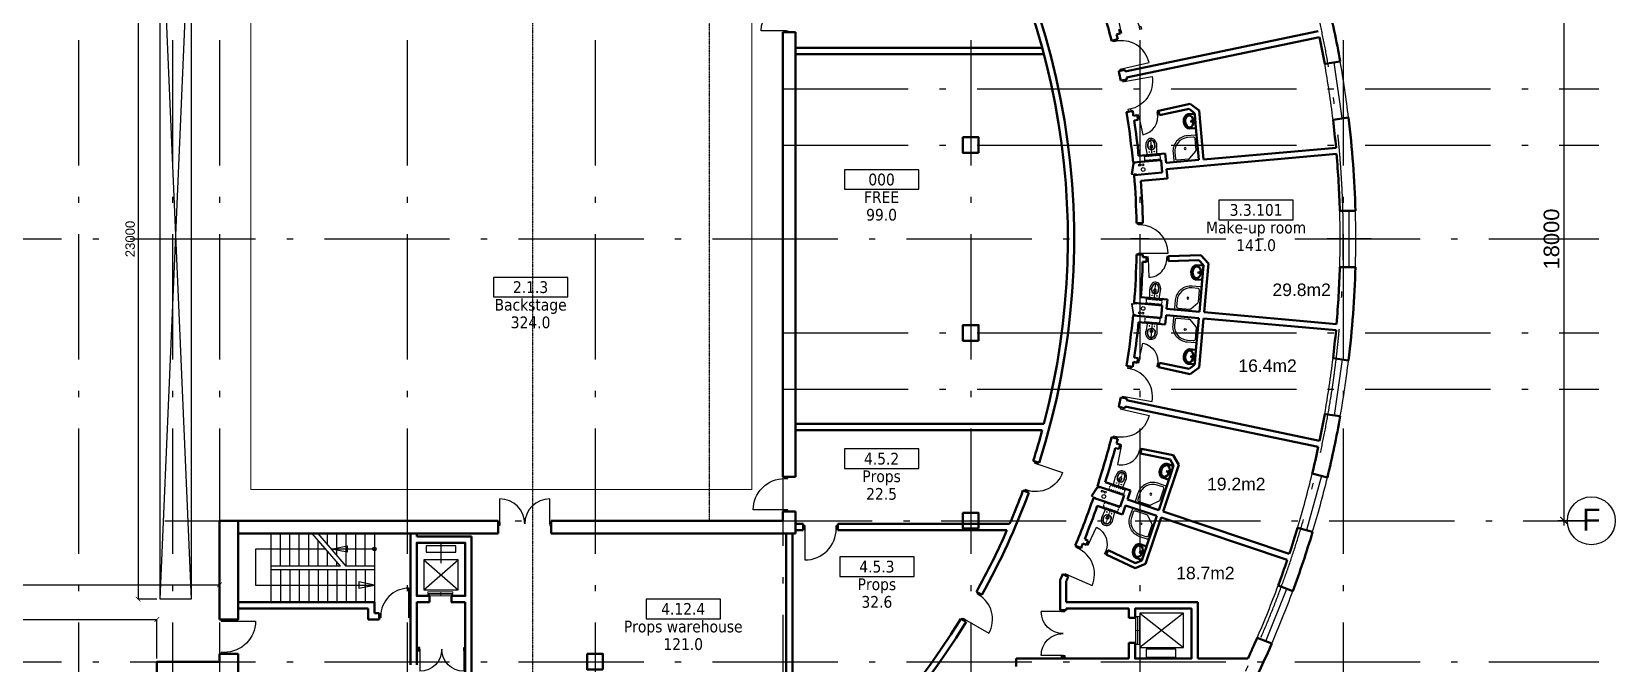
# Model space of a CAD drawing. Header units: millimetres. Extents: x 2558 to 253942, y 1343 to 186042.
# Drawn here: x 198001 to 248591, y 131693 to 151863 of the extents above; entities that cross this region are included whole.
import ezdxf
from ezdxf.enums import TextEntityAlignment as Align

# ---------------------------------------------------------------- set-up
doc = ezdxf.new("R2010")
doc.units = ezdxf.units.MM
for name, pattern in [('DASHED', [0.75, 0.5, -0.25]), ('HIDDEN', [0.375, 0.25, -0.125]), ('OSY', [6200, 4000, -1000, 200, -1000])]:
    doc.linetypes.add(name, pattern=pattern)
for name, color, linetype in [('AKS-NUM', 3, 'Continuous'), ('axes', 40, 'OSY'), ('DIM', 4, 'Continuous'), ('dim100', 7, 'Continuous'), ('DV', 70, 'Continuous'), ('F', 4, 'Continuous'), ('M', 7, 'Continuous'), ('P', 3, 'Continuous'), ('R', 7, 'Continuous'), ('ST_PENOblock', 3, 'Continuous'), ('T-EXPL pom', 9, 'Continuous')]:
    doc.layers.add(name, color=color, linetype=linetype)
doc.layers.add('hide', color=61, linetype='Continuous', lineweight=5, plot=False)
for name, color, linetype, lineweight in [('Kolumns', 5, 'Continuous', 50), ('ST', 5, 'Continuous', 50), ('Technology 2', 6, 'Continuous', 5), ('TEN', 2, 'Continuous', 30)]:
    doc.layers.add(name, color=color, linetype=linetype, lineweight=lineweight)
doc.layers.add('SN', color=7, linetype='Continuous', plot=False)
doc.styles.add('DIM100', font='arial.ttf')
doc.styles.add('dim200', font='arial.ttf')
doc.styles.add('DIM_150', font='arial.ttf')
doc.styles.add('EXPL', font='tahoma.ttf')
doc.dimstyles.new('DIM100', dxfattribs={"dimtxt": 300, "dimasz": 150, "dimexe": 0, "dimexo": 100, "dimgap": 100, "dimtad": 1, "dimdec": 0, "dimzin": 0, "dimdsep": 46, "dimtxsty": 'DIM100', "dimblk": 'ARCHTICK', "dimcen": 200, "dimdle": 0.5, "dimclrt": 256, "dimaunit": 1, "dimazin": 0, "dimtfac": 1, "dimtdec": 0, "dimtix": 1, "dimtofl": 0, "dimtmove": 2, "dimatfit": 0, "dimldrblk": 'DOT', "dimfxl": 0, "dimtvp": 1.5, "dimtolj": 1, "dimtzin": 0, "dimarcsym": 0})
doc.dimstyles.new('DIM200', dxfattribs={"dimtxt": 500, "dimasz": 250, "dimexe": 200, "dimexo": 200, "dimgap": 150, "dimtad": 1, "dimdec": 0, "dimzin": 0, "dimdsep": 46, "dimtxsty": 'dim200', "dimblk": 'ARCHTICK', "dimcen": 100, "dimdle": 150, "dimclrd": 256, "dimclre": 256, "dimclrt": 256, "dimaunit": 1, "dimadec": 4, "dimazin": 0, "dimtfac": 1, "dimtdec": 0, "dimtix": 1, "dimtofl": 0, "dimtmove": 0, "dimatfit": 0, "dimldrblk": 'DOT', "dimfxl": 200, "dimtolj": 1, "dimtzin": 0, "dimarcsym": 0})

# ---------------------------------------------------------------- blocks, each defined once
blk = doc.blocks.new('_ArchTick')
at = {"color": 0, "linetype": 'ByBlock', "const_width": 0.15}
blk.add_lwpolyline([(-0.5, -0.5), (0.5, 0.5)], dxfattribs=at)
blk = doc.blocks.new('*D441')
at = {"layer": 'Defpoints', "color": 0, "transparency": 16777216}
for p in [(202001, 133093), (186001, 131743), (202001, 131743)]:
    blk.add_point(p, dxfattribs=at)
at = {"layer": 'dim100', "color": 0, "lineweight": -2, "transparency": 16777216}
for p, q in [((186001, 131843), (186001, 133093)), ((186001, 133093), (202002, 133093)), ((202001, 131843), (202001, 133093))]:
    blk.add_line(p, q, dxfattribs=at)
at = {"layer": 'dim100', "color": 0, "lineweight": -2, "transparency": 16777216, "xscale": 150, "yscale": 150, "zscale": 150, "rotation": 180}
blk.add_blockref('_ArchTick', (186001, 133093), dxfattribs=at)
at = {"layer": 'dim100', "color": 0, "lineweight": -2, "transparency": 16777216, "xscale": 150, "yscale": 150, "zscale": 150}
blk.add_blockref('_ArchTick', (202001, 133093), dxfattribs=at)
at = {"layer": 'dim100', "transparency": 16777216, "insert": (194001, 133347), "char_height": 300, "attachment_point": 5, "style": 'DIM100'}
blk.add_mtext('\\A1;16000', dxfattribs=at)
blk = doc.blocks.new('_Dot')
at = {"layer": 'P', "color": 0, "lineweight": -2}
blk.add_line((-0.5, 0), (-1, 0), dxfattribs=at)
at = {"layer": 'P', "color": 0, "const_width": 0.5}
blk.add_lwpolyline([(-0.25, 0, 1), (0.25, 0, 1)], format="xyb", close=True, dxfattribs=at)
blk = doc.blocks.new('nomkom')
blk.add_lwpolyline([(-950, 0), (950, 0), (950, 500), (-950, 500)], close=True)
at = {"style": 'EXPL'}
for tag, height, p in [('NO_LEGEND', 300, (0, 100)), ('ROOM_NAME', 200, (0, -350)), ('AREA', 300, (0, -800))]:
    blk.add_attdef(tag, text='', height=height, dxfattribs=at).set_placement(p, align=Align.CENTER)
blk = doc.blocks.new('88')
at = {"layer": 'DV'}
for p, q in [((0, -50), (800, -50)), ((0, -1650), (800, -1650))]:
    blk.add_line(p, q, dxfattribs=at)
for points in [[(-50, -50), (-50, 0), (50, 0), (50, -50)], [(-50, -1650), (-50, -1700), (50, -1700), (50, -1650)]]:
    blk.add_lwpolyline(points, close=True, dxfattribs=at)
for centre, start, end in [((0, -50), 270, 0), ((0, -1650), 0, 90)]:
    blk.add_arc(centre, 800, start, end, dxfattribs=at)
blk = doc.blocks.new('*D465')
at = {"layer": 'Defpoints', "color": 0, "transparency": 16777216}
for p in [(246959, 154243), (248059, 154243), (248059, 136243)]:
    blk.add_point(p, dxfattribs=at)
at = {"layer": 'DIM', "lineweight": -2, "transparency": 16777216}
for p, q in [((246959, 136093), (246959, 154393)), ((247859, 154243), (246759, 154243)), ((247859, 136243), (246759, 136243))]:
    blk.add_line(p, q, dxfattribs=at)
at = {"layer": 'DIM', "lineweight": -2, "transparency": 16777216, "xscale": 250, "yscale": 250, "zscale": 250}
for p, rotation in [((246959, 154243), 90), ((246959, 136243), 270)]:
    blk.add_blockref('_ArchTick', p, dxfattribs=dict(at, rotation=rotation))
at = {"layer": 'DIM', "transparency": 16777216, "insert": (246554, 145243), "char_height": 500, "attachment_point": 5, "rotation": 90, "style": 'dim200'}
blk.add_mtext('\\A1;18000', dxfattribs=at)
blk = doc.blocks.new('*D476')
at = {"layer": 'Defpoints', "color": 0, "transparency": 16777216}
for p in [(204001, 134199), (204001, 133093), (183001, 131743)]:
    blk.add_point(p, dxfattribs=at)
at = {"layer": 'dim100', "color": 0, "lineweight": -2, "transparency": 16777216}
for p, q in [((183001, 131843), (183001, 134199)), ((183001, 134199), (204002, 134199)), ((204001, 133193), (204001, 134199))]:
    blk.add_line(p, q, dxfattribs=at)
at = {"layer": 'dim100', "color": 0, "lineweight": -2, "transparency": 16777216, "xscale": 150, "yscale": 150, "zscale": 150, "rotation": 180}
blk.add_blockref('_ArchTick', (183001, 134199), dxfattribs=at)
at = {"layer": 'dim100', "color": 0, "lineweight": -2, "transparency": 16777216, "xscale": 150, "yscale": 150, "zscale": 150}
blk.add_blockref('_ArchTick', (204001, 134199), dxfattribs=at)
at = {"layer": 'dim100', "transparency": 16777216, "insert": (193501, 134452), "char_height": 300, "attachment_point": 5, "style": 'DIM100'}
blk.add_mtext('\\A1;21000', dxfattribs=at)
blk = doc.blocks.new('A$C497D624B')
at = {"layer": 'hide'}
for points in [[(250, 1790), (700, 1790), (700, 1740), (250, 1740)], [(250, 1720), (700, 1720), (700, 1670), (250, 1670)], [(1150, 1790), (700, 1790), (700, 1740), (1150, 1740)], [(1150, 1720), (700, 1720), (700, 1670), (1150, 1670)]]:
    blk.add_lwpolyline(points, close=True, dxfattribs=at)
at = {"layer": 'P'}
blk.add_lwpolyline([(150, 1650), (1250, 1650), (1250, 250), (150, 250), (150, 1650), (1250, 250), (150, 250), (1250, 1650)], dxfattribs=at)
blk.add_lwpolyline([(1300, 1450), (1550, 1450), (1550, 500), (1300, 500)], close=True, dxfattribs=at)
at = {"layer": 'ST'}
blk.add_lwpolyline([(300, 2000), (300, 1800), (0, 1800), (0, 0), (1600, 0), (1600, 1800), (1100, 1800), (1100, 2000)], dxfattribs=at)
blk = doc.blocks.new('77')
at = {"layer": 'DV'}
for p, q in [((50, 0), (50, -700)), ((1450, 0), (1450, -700))]:
    blk.add_line(p, q, dxfattribs=at)
for points in [[(50, 50), (0, 50), (0, -50), (50, -50)], [(1450, 50), (1500, 50), (1500, -50), (1450, -50)]]:
    blk.add_lwpolyline(points, close=True, dxfattribs=at)
for centre, start, end in [((50, 0), 270, 0), ((1450, 0), 180, 270)]:
    blk.add_arc(centre, 700, start, end, dxfattribs=at)
blk = doc.blocks.new('*D488')
at = {"layer": 'Defpoints', "color": 0, "transparency": 16777216}
for p in [(202101, 156743), (201401, 133743), (202101, 133743)]:
    blk.add_point(p, dxfattribs=at)
at = {"layer": 'dim100', "color": 0, "lineweight": -2, "transparency": 16777216}
for p, q in [((201401, 156744), (201401, 133743)), ((202001, 156743), (201401, 156743)), ((202001, 133743), (201401, 133743))]:
    blk.add_line(p, q, dxfattribs=at)
at = {"layer": 'dim100', "color": 0, "lineweight": -2, "transparency": 16777216, "xscale": 150, "yscale": 150, "zscale": 150}
for p, rotation in [((201401, 156743), 90), ((201401, 133743), 270)]:
    blk.add_blockref('_ArchTick', p, dxfattribs=dict(at, rotation=rotation))
at = {"layer": 'dim100', "transparency": 16777216, "insert": (201148, 145243), "char_height": 300, "attachment_point": 5, "rotation": 90, "style": 'DIM100'}
blk.add_mtext('\\A1;23000', dxfattribs=at)
blk = doc.blocks.new('A$C7EA548E2')
at = {"layer": 'hide'}
for points in [[(-1191, -10), (-775, -10), (-775, -60), (-1191, -60)], [(-1191, -80), (-775, -80), (-775, -130), (-1191, -130)], [(-391, -10), (-775, -10), (-775, -60), (-391, -60)], [(-391, -80), (-775, -80), (-775, -130), (-391, -130)]]:
    blk.add_lwpolyline(points, close=True, dxfattribs=at)
at = {"layer": 'M', "linetype": 'Continuous'}
blk.add_line((-775, -1700), (-775, -1050), dxfattribs=at)
at = {"layer": 'P'}
blk.add_lwpolyline([(-1325, -200), (-225, -200), (-225, -1150), (-1325, -1150), (-1325, -200), (-225, -1150), (-1325, -1150), (-225, -200)], dxfattribs=at)
blk.add_lwpolyline([(-300, -1400), (-300, -1600), (-1250, -1600), (-1250, -1400)], close=True, dxfattribs=at)
at = {"layer": 'ST'}
blk.add_lwpolyline([(-1141, 200), (-1141, 0), (-1550, 0), (-1550, -1700), (0, -1700), (0, 0), (-441, 0), (-441, 200)], dxfattribs=at)
blk = doc.blocks.new('90')
at = {"layer": 'DV'}
blk.add_line((50, 0), (50, -900), dxfattribs=at)
for points in [[(50, 50), (50, -50), (0, -50), (0, 50)], [(1000, 50), (1000, -50), (950, -50), (950, 50)]]:
    blk.add_lwpolyline(points, close=True, dxfattribs=at)
blk.add_arc((50, 0), 900, 270, 0, dxfattribs=at)
blk = doc.blocks.new('100')
at = {"layer": 'DV'}
blk.add_line((50, -50), (50, -1050), dxfattribs=at)
for points in [[(50, 50), (50, -50), (0, -50), (0, 50)], [(1100, 50), (1100, -50), (1050, -50), (1050, 50)]]:
    blk.add_lwpolyline(points, close=True, dxfattribs=at)
blk.add_arc((50, -50), 1000, 270, 0, dxfattribs=at)
blk = doc.blocks.new('A$C724B65FA')
for points in [[(-70, 400), (-70, 370), (0, 370), (0, 400)], [(-70, 30), (-70, 0), (0, 0), (0, 30)], [(82, 360), (0, 30), (-19, 35), (63, 365)]]:
    blk.add_lwpolyline(points, close=True)
blk.add_arc((0, 30), 340, 75.9638, 90)
blk = doc.blocks.new('CLO')
for p, q in [((0, 150), (274, 174)), ((0, 150), (0, 0)), ((0, -150), (0, 0)), ((217, -20), (217, 20)), ((237, 40), (264, 40)), ((294, -10), (294, 10)), ((0, -150), (274, -174)), ((237, -40), (264, -40))]:
    blk.add_line(p, q)
at = {"linetype": 'HIDDEN', "ltscale": 100}
blk.add_line((0, 0, 0), (487, 0, 0), dxfattribs=at)
for centre in [(90, 78), (90, -78)]:
    blk.add_circle(centre, 7.5)
for centre, radius, start, end in [((256, 14), 99, 134.445, 181.636), ((-225, 0), 382, 0, 1.636), ((-225, 0), 382, 358.364, 0), ((256, 14), 89, 134.445, 181.636), ((-225, 0), 392, 0, 1.636), ((-225, 0), 392, 358.364, 0), ((270, -1), 120, 106.7846, 134.445), ((270, -1), 110, 106.7846, 134.445), ((237, 20), 20, 90, 180), ((299, -97), 220, 53.9334, 106.7846), ((299, -97), 210, 53.9334, 106.7846), ((264, 10), 30, 0, 90), ((301, -82), 257, 52.2185, 95.9779), ((370, 0), 90, 0, 53.9334), ((370, 0), 90, 306.0666, 0), ((370, 0), 100, 0, 53.9334), ((370, 0), 100, 306.0666, 0), ((370, 0), 150, 0, 53.9334), ((370, 0), 150, 306.0666, 0), ((256, -14), 99, 178.364, 225.555), ((256, -14), 89, 178.364, 225.555), ((270, 1), 120, 225.555, 253.2154), ((270, 1), 110, 225.555, 253.2154), ((237, -20), 20, 180, 270), ((299, 97), 220, 253.2154, 306.0666), ((299, 97), 210, 253.2154, 306.0666), ((264, -10), 30, 270, 0), ((301, 82), 257, 264.0221, 307.7815)]:
    blk.add_arc(centre, radius, start, end)
blk = doc.blocks.new('A$C37EF07C6')
at = {"linetype": 'HIDDEN', "ltscale": 0.3, "elevation": 0}
blk.add_lwpolyline([(-245, 35), (-245, 175), (245, 175), (245, 35)], close=True, dxfattribs=at)
at = {"rotation": 269.9999999733196}
blk.add_blockref('CLO', (0, 0, 0), dxfattribs=at)
blk = doc.blocks.new('60')
at = {"layer": 'DV'}
blk.add_line((50, 0), (50, -600), dxfattribs=at)
for points in [[(50, 50), (0, 50), (0, -50), (50, -50)], [(700, 50), (650, 50), (650, -50), (700, -50)]]:
    blk.add_lwpolyline(points, close=True, dxfattribs=at)
blk.add_arc((50, 0), 600, 270, 0, dxfattribs=at)
blk = doc.blocks.new('W3-3')
at = {"color": 7}
for p, q in [((-230, 20), (-230, 210)), ((-210, 0), (210, 0)), ((0, 0), (0, 171)), ((230, 20), (230, 210))]:
    blk.add_line(p, q, dxfattribs=at)
blk.add_circle((0, 107), 18, dxfattribs=at)
for centre, start, end in [((-210, 20), 180, 270), ((210, 20), 270, 0)]:
    blk.add_arc(centre, 20, start, end, dxfattribs=at)
blk.add_ellipse((0, 210), major_axis=(-230, 0), ratio=0.701058, start_param=3.141593, end_param=6.283185, dxfattribs=at)
blk.add_ellipse((0, 194), major_axis=(190, 0), ratio=0.693554, dxfattribs=at)
blk = doc.blocks.new('w4-1')
at = {"layer": 'SN'}
for points in [[(-50, 0), (-750, 0, -0.414214), (-800, 50), (-800, 300, -0.414214), (-300, 800), (-50, 800, -0.414214), (0, 750), (0, 50, -0.414214)], [(-321, 60), (-690, 60, -0.414214), (-740, 110), (-740, 300, -0.414221), (-300, 740), (-110, 740, -0.414214), (-60, 690), (-60, 321, -0.198912), (-75, 285), (-285, 75, -0.198912)]]:
    blk.add_lwpolyline(points, format="xyb", close=True, dxfattribs=at)
blk.add_circle((-400, 400), 30, dxfattribs=at)

msp = doc.modelspace()

# ---------------------------------------------------------------- linework, layer by layer
at = {"layer": 'AKS-NUM'}
msp.add_circle((247825.1, 136243.4), 765.9, dxfattribs=at)
at = {"layer": 'axes'}
for p, q in [((199501.4, 182593.4), (199501.4, 101893.4)), ((202501.4, 182593.4), (202501.4, 101893.4)), ((204001.4, 182593.4), (204001.4, 101893.4)), ((210001.4, 182593.4), (210001.4, 101893.4)), ((216001.4, 182593.4), (216001.4, 101893.4)), ((228001.4, 182593.4), (228001.4, 101893.4)), ((233401.4, 182593.4), (233401.4, 101893.4)), ((239901.4, 182593.4), (239901.4, 101893.4)), ((222001.4, 151843.4), (222001.4, 101893.4)), ((222001.4, 150043.4), (248059.2, 150043.4)), ((222001.4, 148243.4), (248059.2, 148243.4)), ((222001.4, 148243.4), (247059.2, 148243.4)), ((132951.4, 145243.4), (248059.2, 145243.4)), ((222001.4, 142243.4), (248059.2, 142243.4)), ((222001.4, 142243.4), (247059.2, 142243.4)), ((222001.4, 140443.4), (248059.2, 140443.4)), ((202251.4, 136243.4), (248059.2, 136243.4)), ((132951.4, 131743.4), (248059.2, 131743.4))]:
    msp.add_line(p, q, dxfattribs=at)
msp.add_arc((207901.4, 145243.4), 32000, 270, 90, dxfattribs=at)
at = {"layer": 'dim100'}
for p, q in [((233701.4, 145243.4), (233101.4, 145243.4)), ((240788.8, 145243.4), (239388.8, 145243.4))]:
    msp.add_line(p, q, dxfattribs=at)
at = {"layer": 'F'}
for p, q in [((239870, 149096.4), (239604.8, 150876.7)), ((240088.8, 144343.4), (240088.8, 146143.4)), ((239870, 141390.4), (239604.8, 139610.1)), ((239199.8, 137677), (238728.1, 135939.9)), ((237428, 132397.5), (238099.7, 134067.5))]:
    msp.add_line(p, q, dxfattribs=at)
for radius, start, end in [(31900, 6.85724, 10.09066), (32400, 6.8822, 10.06571), (31900, 358.38329, 1.61671), (32400, 358.40825, 1.59175), (31900, 349.90934, 353.14276), (32400, 349.93429, 353.1178), (31900, 343.19115, 346.42457), (32400, 343.2161, 346.39961), (31900, 336.47295, 339.70637), (32400, 336.49791, 339.68142)]:
    msp.add_arc((207901.4, 145243.4), radius, start, end, dxfattribs=at)
at = {"layer": 'Kolumns'}
for points in [[(204001.4, 133093.4), (204001.4, 136243.4), (204601.4, 136243.4), (204601.4, 133093.4)], [(204601.4, 131993.4), (204601.4, 131143.4), (202001.4, 131143.4), (202001.4, 131743.4), (204001.4, 131743.4), (204001.4, 131993.4)]]:
    msp.add_lwpolyline(points, close=True, dxfattribs=at)
at = {"layer": 'P'}
for p, q in [((205651.4, 133643.4), (205651.4, 135843.4)), ((205951.4, 134793.4), (205951.4, 135843.4)), ((206251.4, 134793.4), (206251.4, 135843.4)), ((206551.4, 134793.4), (206551.4, 135843.4)), ((206851.4, 134793.4), (206851.4, 135843.4)), ((207863.9, 134793.4), (206963.9, 135843.4)), ((208051.4, 134793.4), (207151.4, 135843.4)), ((207151.4, 134793.4), (207151.4, 135624.7)), ((207451.4, 135493.4), (207451.4, 135843.4)), ((207751.4, 135143.4), (207751.4, 135843.4)), ((208051.4, 134793.4), (208051.4, 135843.4)), ((208351.4, 134793.4), (208351.4, 135843.4)), ((208651.4, 134793.4), (208651.4, 135843.4)), ((208951.4, 135843.4), (208951.4, 133643.4)), ((207451.4, 134793.4), (207451.4, 135274.7)), ((207863.9, 134793.4), (205651.4, 134793.4)), ((205651.4, 134693.4), (208951.4, 134693.4)), ((205951.4, 134693.4), (205951.4, 133643.4)), ((206251.4, 134693.4), (206251.4, 133643.4)), ((206551.4, 134693.4), (206551.4, 133643.4)), ((206851.4, 134693.4), (206851.4, 133643.4)), ((207151.4, 134693.4), (207151.4, 133643.4)), ((207451.4, 134693.4), (207451.4, 133643.4)), ((207751.4, 134793.4), (207751.4, 134924.7)), ((207751.4, 134693.4), (207751.4, 133643.4)), ((208951.4, 134793.4), (208051.4, 134793.4)), ((208051.4, 134693.4), (208051.4, 133643.4)), ((208351.4, 134693.4), (208351.4, 133643.4)), ((208651.4, 134693.4), (208651.4, 133643.4))]:
    msp.add_line(p, q, dxfattribs=at)
for points in [[(202101.4, 156743.4), (203101.4, 156743.4), (203101.4, 133743.4), (202101.4, 133743.4), (202101.4, 156743.4), (203101.4, 133743.4), (202101.4, 133743.4), (203101.4, 156743.4)], [(207392.5, 135343.4), (205151.4, 135343.4), (205151.4, 134193.4), (208951.4, 134193.4), (208451.4, 134293.4), (208451.4, 134093.4), (208951.4, 134193.4)]]:
    msp.add_lwpolyline(points, dxfattribs=at)
msp.add_lwpolyline([(208897.1, 135358.4, -14.7946634), (208895.1, 135343.4), (208951.4, 135343.4), (207580, 135343.4), (208080, 135443.4), (208080, 135243.4), (207580, 135343.4)], format="xyb", dxfattribs=at)
at = {"layer": 'R', "color": 7, "linetype": 'DASHED'}
for p, q in [((214001.4, 182593.4), (214001.4, 109343.4)), ((219651.4, 136243.4), (219651.4, 182593.4))]:
    msp.add_line(p, q, dxfattribs=at)
at = {"layer": 'SN'}
for centre, radius in [((233392.5, 147601.8), 30), ((233505.4, 147461.2), 60), ((233492.1, 147610.6), 30), ((233392.5, 142885), 30), ((233505.4, 143025.6), 60), ((233492.1, 142876.2), 30), ((232202.8, 137193.6), 30), ((232297.6, 137161.7), 30), ((232249.9, 137019.5), 60)]:
    msp.add_circle(centre, radius, dxfattribs=at)
at = {"layer": 'ST'}
for p, q in [((222001.4, 151843.4), (222001.4, 137643.4)), ((222401.4, 151843.4), (222001.4, 151843.4)), ((222401.4, 151843.4), (222401.4, 137643.4)), ((232769.1, 151801.4), (232653.5, 151777.5)), ((232738.8, 151948.3), (232769.1, 151801.4)), ((232936.7, 150590.8), (239102.8, 151882.7)), ((230285.1, 151343.4), (222401.4, 151343.4)), ((232499.5, 151575.2), (232694.2, 151621.2)), ((232977.7, 150395), (239143.8, 151686.9)), ((230338.6, 151143.4), (222401.4, 151143.4)), ((239802.7, 150906.2), (239308, 150832.5)), ((232729.7, 150602), (232924.4, 150648.1)), ((232792.6, 150301.7), (232989.4, 150337.7)), ((232976.2, 149294.9), (233173, 149330.7)), ((233998.6, 149340.7), (235010.6, 149555.1)), ((234029.7, 149194), (233998.6, 149340.7)), ((234975.7, 149394.4), (234029.7, 149194)), ((235152.8, 149263.4), (234975.7, 149394.4)), ((235296.2, 149343.8), (235010.6, 149555.1)), ((235285.1, 147769.5), (235152.8, 149263.4)), ((235296.2, 149343.8), (235434.5, 147782.7)), ((233313.8, 149195.6), (233198.3, 149171.2)), ((233220.9, 149022.6), (233344.9, 149048.9)), ((233344.9, 149048.9), (233313.8, 149195.6)), ((240067.9, 149125.8), (239573.2, 149052.1)), ((234081, 147763.2), (233183.9, 147683.7)), ((234212.7, 147975.6), (233363.1, 147900.4)), ((234081, 147763.2), (234116.3, 147364.8)), ((234239.2, 147676.8), (234212.7, 147975.6)), ((234256.9, 147477.6), (239685.6, 147958.5)), ((235434.5, 147782.7), (239668, 148157.7)), ((234116.3, 147364.8), (233219.2, 147285.3)), ((234256.9, 147477.6), (234283.3, 147178.8)), ((234283.3, 147178.8), (233433.7, 147103.5)), ((233296.5, 145743.4), (233496.5, 145743.4)), ((233296.5, 145743.4), (233496.5, 145743.4)), ((240288.9, 146143.4), (239788.7, 146143.4)), ((233296.5, 144743.4), (233496.5, 144743.4)), ((233296.5, 144743.4), (233496.5, 144743.4)), ((234312.5, 144689.5), (235346.4, 144722.6)), ((234317.3, 144539.6), (234312.5, 144689.5)), ((235590.5, 144464.5), (235346.4, 144722.6)), ((233491, 144513.1), (233617.7, 144517.1)), ((233612.9, 144667), (233494.8, 144663.3)), ((233617.7, 144517.1), (233612.9, 144667)), ((235283.8, 144570.5), (234317.3, 144539.6)), ((235435.1, 144410.5), (235283.8, 144570.5)), ((235302.8, 142916.6), (235435.1, 144410.5)), ((235590.5, 144464.5), (235452.2, 142903.3)), ((240288.9, 144343.4), (239788.7, 144343.4)), ((234116.3, 143122.1), (233219.2, 143201.5)), ((234283.3, 143308), (233433.7, 143383.3)), ((234256.9, 143009.2), (234283.3, 143308)), ((234081, 142723.6), (233183.9, 142803.1)), ((234081, 142723.6), (234116.3, 143122.1)), ((234239.2, 142810), (234212.7, 142511.2)), ((235285.1, 142717.3), (235152.8, 141223.4)), ((235296.2, 141143), (235434.5, 142704.1)), ((235434.5, 142704.1), (239668, 142329.1)), ((235452.2, 142903.3), (239685.6, 142528.3)), ((234212.7, 142511.2), (233363.1, 142586.4)), ((232976.2, 141191.9), (233173, 141156.1)), ((233313.8, 141291.2), (233198.3, 141315.6)), ((233220.9, 141464.2), (233344.9, 141437.9)), ((233344.9, 141437.9), (233313.8, 141291.2)), ((234029.7, 141292.8), (233998.6, 141146.1)), ((233998.6, 141146.1), (235010.6, 140931.7)), ((234975.7, 141092.4), (234029.7, 141292.8)), ((235152.8, 141223.4), (234975.7, 141092.4)), ((240067.9, 141361), (239573.2, 141434.7)), ((235296.2, 141143), (235010.6, 140931.7)), ((232792.6, 140185.1), (232989.4, 140149.2)), ((232729.7, 139884.8), (232924.4, 139838.8)), ((232936.7, 139896), (239102.8, 138604.1)), ((232977.7, 140091.8), (239143.8, 138799.9)), ((239802.7, 139580.6), (239308, 139654.3)), ((230338.6, 139343.4), (222401.4, 139343.4)), ((230285.1, 139143.4), (222401.4, 139143.4)), ((232499.5, 138911.6), (232694.2, 138865.6)), ((232769.1, 138685.5), (232653.5, 138709.3)), ((232738.8, 138538.5), (232769.1, 138685.5)), ((230182.3, 138091.9), (229992.7, 138157.3)), ((232614.7, 138564.2), (232738.8, 138538.5)), ((233424.4, 138397.2), (233454.7, 138544.1)), ((234371.5, 138201.8), (233424.4, 138397.2)), ((233454.7, 138544.1), (234467.9, 138335.1)), ((234481.3, 138010.9), (234371.5, 138201.8)), ((234644.9, 138027.2), (234467.9, 138335.1)), ((222001.4, 137643.4), (222401.4, 137643.4)), ((234004.1, 136589.1), (234481.3, 138010.9)), ((234644.9, 138027.2), (234146.3, 136541.3)), ((239392.9, 137624.6), (238910.2, 137755.7)), ((229856.4, 137146.5), (229666.8, 137211.9)), ((232898.3, 137065.7), (232044.5, 137352.2)), ((233104.1, 137207.5), (232295.5, 137478.9)), ((233008.7, 136923.1), (233104.1, 137207.5)), ((232771, 136686.4), (231917.2, 136973)), ((232849.6, 136449.1), (232041, 136720.5)), ((232898.3, 137065.7), (232771, 136686.4)), ((232945, 136733.5), (232849.6, 136449.1)), ((204601.4, 136243.4), (212901.4, 136243.4)), ((212901.4, 135843.4), (212901.4, 136243.4)), ((214601.4, 136243.4), (222001.4, 136243.4)), ((214601.4, 135843.4), (214601.4, 136243.4)), ((222001.4, 136543.4), (222001.4, 136243.4)), ((222001.4, 136543.4), (222401.4, 136543.4)), ((222401.4, 136543.4), (222401.4, 135843.4)), ((222651.4, 136143.4), (222401.4, 136143.4)), ((222651.4, 136143.4), (222651.4, 135943.4)), ((229242.2, 136143.4), (223751.4, 136143.4)), ((223751.4, 136143.4), (223751.4, 135943.4)), ((233940.5, 136399.5), (233463.3, 134977.6)), ((233584.1, 134865.9), (234082.7, 136351.7)), ((234082.7, 136351.7), (238111.9, 134999.6)), ((234146.3, 136541.3), (238175.5, 135189.2)), ((204601.4, 135843.4), (210101.4, 135843.4)), ((210101.4, 135843.4), (212901.4, 135843.4)), ((210101.4, 135843.4), (210101.4, 131643.4)), ((214601.4, 135843.4), (222401.4, 135843.4)), ((222101.4, 135843.4), (222101.4, 126896.7)), ((222301.4, 135843.4), (222301.4, 126798.9)), ((222651.4, 135943.4), (222401.4, 135943.4)), ((229155.8, 135943.4), (223751.4, 135943.4)), ((231640.9, 135662.4), (231755.3, 135607.9)), ((231755.3, 135607.9), (231690.9, 135472.5)), ((238921.2, 135887.5), (238438.5, 136018.6)), ((231339.4, 135454.7), (231522.5, 135374)), ((231690.9, 135472.5), (231584.3, 135523.2)), ((232387.4, 135307.1), (232323, 135171.7)), ((232323, 135171.7), (233257.1, 134727.1)), ((233260.6, 134891.6), (232387.4, 135307.1)), ((233584.1, 134865.9), (233257.1, 134727.1)), ((233463.3, 134977.6), (233260.6, 134891.6)), ((230936, 134539.7), (231119, 134459)), ((238285.3, 133992.8), (237821.3, 134179.5)), ((210301.4, 133643.4), (210301.4, 131643.4)), ((210710.1, 133643.4), (210301.4, 133643.4)), ((228357.3, 133879.5), (228184.1, 133980.6)), ((231051.4, 133643.4), (235251.4, 133643.4)), ((235251.4, 133643.4), (235251.4, 131843.4)), ((227853.1, 133015.9), (227679.9, 133117)), ((233051.4, 133443.4), (231051.4, 133443.4)), ((233051.4, 133143.4), (233051.4, 133443.4)), ((233051.4, 132343.4), (233051.4, 131843.4)), ((237613.7, 132322.9), (237149.6, 132509.5)), ((229451.4, 131843.4), (233051.4, 131843.4)), ((229451.4, 131593.4), (229451.4, 131843.4)), ((235251.4, 131843.4), (236850.5, 131843.4))]:
    msp.add_line(p, q, dxfattribs=at)
at = {"layer": 'ST', "linetype": 'Continuous'}
for p, q in [((235285.1, 147769.5), (234239.2, 147676.8)), ((235285.1, 142717.3), (234239.2, 142810)), ((235302.8, 142916.6), (234256.9, 143009.2)), ((233940.5, 136399.5), (232945, 136733.5)), ((234004.1, 136589.1), (233008.7, 136923.1)), ((210301.4, 135843.4), (210301.4, 135743.4)), ((210301.4, 135743.4), (212051.4, 135743.4)), ((212051.4, 135743.4), (212051.4, 123274.1)), ((230851.4, 133393.4), (230851.4, 134359.6)), ((231051.4, 133643.4), (231051.4, 134314.7)), ((204601.4, 133643.4), (208951.4, 133643.4)), ((208951.4, 133643.4), (208951.4, 133293.4)), ((211851.4, 133643.4), (211401.4, 133643.4)), ((211851.4, 133643.4), (211851.4, 123180.1)), ((208751.4, 133443.4), (204601.4, 133443.4)), ((208751.4, 133093.4), (208751.4, 133443.4)), ((209101.4, 133093.4), (208751.4, 133093.4)), ((208951.4, 133293.4), (209101.4, 133293.4)), ((209101.4, 133293.4), (209101.4, 133093.4)), ((231051.4, 133393.4), (230851.4, 133393.4)), ((231051.4, 133443.4), (231051.4, 133393.4))]:
    msp.add_line(p, q, dxfattribs=at)
at = {"layer": 'ST'}
for points in [[(228251.4, 147993.4), (227751.4, 147993.4), (227751.4, 148493.4), (228251.4, 148493.4)], [(228251.4, 141993.4), (227751.4, 141993.4), (227751.4, 142493.4), (228251.4, 142493.4)], [(228251.4, 135993.4), (227751.4, 135993.4), (227751.4, 136493.4), (228251.4, 136493.4)], [(216251.4, 131493.4), (215751.4, 131493.4), (215751.4, 131993.4), (216251.4, 131993.4)]]:
    msp.add_lwpolyline(points, close=True, dxfattribs=at)
for radius, start, end in [(23200, 345.26728, 36.19372), (23400, 342.20498, 36.44259), (25400, 14.43502, 18.10008), (32400, 10.06571, 13.60039), (25600, 14.4262, 14.78769), (31900, 10.09066, 11.65344), (25400, 11.48695, 12.17913), (25600, 12.05686, 12.18795), (25600, 11.47814, 11.60924), (25400, 5.51326, 9.17832), (25600, 8.82564, 9.18713), (25600, 5.95739, 8.48936), (31900, 5.24169, 6.85724), (32400, 1.59175, 6.8822), (31900, 1.61671, 4.88249), (25400, 1.12794, 4.61093), (25600, 1.11913, 4.1668), (25400, 355.38907, 358.87206), (25600, 358.70146, 358.88087), (25600, 358.70146, 358.88087), (25600, 355.8332, 358.36518), (31900, 355.11751, 358.38329), (32400, 353.1178, 358.40825), (25400, 350.82168, 354.48674), (25600, 351.51064, 354.04261), (31900, 353.14276, 354.75831), (25600, 350.81287, 351.17436), (25400, 347.82087, 348.51305), (25600, 348.39076, 348.52186), (25600, 347.81205, 347.94314), (31900, 348.34656, 349.90934), (23200, 342.21553, 344.75595), (32400, 346.39961, 349.93429), (25400, 341.89992, 345.56498), (25600, 345.21231, 345.5738), (25600, 342.34405, 344.87603), (31900, 346.42457, 347.98734), (23400, 330.94631, 339.75625), (23200, 336.90596, 339.74569), (25400, 337.33254, 340.9976), (25600, 338.02149, 340.55347), (23200, 330.95687, 336.36792), (31900, 341.62837, 343.19115), (32400, 339.68142, 343.2161), (25600, 337.32373, 337.68521), (31900, 339.70637, 341.26915), (25400, 334.6278, 335.07665), (25600, 334.72875, 335.08547), (23200, 282.39987, 328.48703), (23400, 282.16035, 328.49759), (31900, 335.16145, 336.47295), (32400, 333.50536, 336.49791)]:
    msp.add_arc((207901.4, 145243.4), radius, start, end, dxfattribs=at)
at = {"layer": 'Technology 2'}
msp.add_lwpolyline([(205001.4, 153243.4), (221001.4, 153243.4), (221001.4, 137243.4), (205001.4, 137243.4)], close=True, dxfattribs=at)

# ---------------------------------------------------------------- block references
at = {"layer": 'DV', "xscale": -1}
msp.add_blockref('88', (222101.4, 153543.4), dxfattribs=at)
for name, p, rotation in [('60', (232759, 151850.3), 191.6527649204324), ('90', (232895.8, 150320.5), 100.3588729913999), ('60', (233324.2, 141340.1), 168.0394322653041), ('90', (232831.8, 139860.6), 76.69292494344754), ('90', (230092.4, 138122.9), 70.98061312800917), ('100', (222101.4, 136543.4), 270), ('60', (231712.4, 135517.6), 154.5502855563169), ('77', (230951.4, 131893.4), 270)]:
    msp.add_blockref(name, p, dxfattribs=dict(at, rotation=rotation))
at = {"layer": 'DV'}
for name, p, rotation in [('90', (232831.8, 150626.2), 103.3070750556528), ('60', (233324.2, 149146.7), 11.96056773498564), ('90', (233401.4, 144743.4), 89.9999999802502), ('60', (233614.5, 144617.1), 1.836381778034053), ('90', (232895.8, 140166.3), 79.64112701071407), ('60', (232759, 138636.5), 348.3472350698077), ('88', (212901.4, 136143.4), 90), ('90', (231032, 134497.4), 66.20459566714284), ('90', (227770.9, 133063.8), 59.72195244194518)]:
    msp.add_blockref(name, p, dxfattribs=dict(at, rotation=rotation))
msp.add_blockref('100', (222651.4, 136043.4), dxfattribs=at)
at = {"layer": 'DV', "linetype": 'Continuous', "rotation": 180}
msp.add_blockref('90', (210101.4, 133193.4), dxfattribs=at)
at = {"layer": 'DV', "linetype": 'Continuous', "xscale": -1, "rotation": 90}
msp.add_blockref('100', (204101.4, 133093.4), dxfattribs=at)
at = {"layer": 'DV', "linetype": 'Continuous', "xscale": -1}
msp.add_blockref('77', (211851.4, 132143.4), dxfattribs=at)
at = {"layer": 'M', "linetype": 'Continuous', "xscale": -1, "rotation": 180}
msp.add_blockref('A$C7EA548E2', (211851.4, 133843.4), dxfattribs=at)
at = {"layer": 'SN', "color": 254, "true_color": 0xbde3ea}
for p, rotation in [((233794.4, 147938.6), 185.0621025186153), ((233865, 143345.1), 174.9379166057666), ((232705.9, 137341.2), 161.4487698672492)]:
    msp.add_blockref('A$C37EF07C6', p, dxfattribs=dict(at, rotation=rotation))
at = {"layer": 'SN', "color": 254, "true_color": 0xbde3ea, "xscale": -1}
for p, rotation in [((233794.4, 142548.2), 354.9378974813426), ((232451.4, 136582.7), 341.4487507334663)]:
    msp.add_blockref('A$C37EF07C6', p, dxfattribs=dict(at, rotation=rotation))
at = {"layer": 'ST', "linetype": 'Continuous', "xscale": -1}
for name, p, rotation in [('W3-3', (235174.8, 149014.6), 95.06210250009488), ('w4-1', (235285.1, 147769.5), 95.06484823932982), ('W3-3', (235413.1, 144161.7), 84.93791657801317), ('w4-1', (235302.8, 142916.6), 84.94068147806631), ('W3-3', (234401.8, 137774.1), 71.44876983719101), ('w4-1', (234004.1, 136589.1), 71.45151557659725)]:
    msp.add_blockref(name, p, dxfattribs=dict(at, rotation=rotation))
at = {"layer": 'ST', "linetype": 'Continuous'}
for name, p, rotation in [('w4-1', (235285.1, 142717.3), 84.93515176155998), ('W3-3', (235174.8, 141472.2), 84.93789750068636), ('w4-1', (233940.5, 136399.4), 71.44598585789846), ('W3-3', (233542.8, 135214.4), 71.44875075825135)]:
    msp.add_blockref(name, p, dxfattribs=dict(at, rotation=rotation))
at = {"layer": 'ST_PENOblock', "color": 254, "true_color": 0xbde3ea}
for p, rotation in [((233183.9, 147683.3), 185.062083394199), ((232044.4, 137351.8), 161.4487507334664)]:
    msp.add_blockref('A$C724B65FA', p, dxfattribs=dict(at, rotation=rotation))
at = {"layer": 'ST_PENOblock', "color": 254, "true_color": 0xbde3ea, "xscale": -1, "rotation": 354.9379166057666}
msp.add_blockref('A$C724B65FA', (233183.9, 142803.5), dxfattribs=at)
at = {"layer": 'T-EXPL pom'}
ref = msp.add_blockref('nomkom', (225151, 146830.9), dxfattribs=dict(at, xscale=1.25, yscale=1.25, zscale=1.25))
ref.add_attrib('ПЛОЩАДЬ', '99.0', dxfattribs={"layer": '0', "height": 375, "style": 'EXPL'}).set_placement((225151, 145830.9), align=Align.CENTER)
ref.add_attrib('НОМЕР_ПО_ЭКСПЛИКАЦИИ', '000', dxfattribs={"layer": '0', "height": 375, "style": 'EXPL'}).set_placement((225151, 146955.9), align=Align.CENTER)
ref.add_attrib('НАИМЕНОВАНИЕ_ПОМЕЩЕНИЯ', 'FREE', dxfattribs={"layer": '0', "height": 375, "style": 'EXPL'}).set_placement((225151, 146393.4), align=Align.CENTER)
ref = msp.add_blockref('nomkom', (237116.2, 145859.1), dxfattribs=dict(at, xscale=1.25, yscale=1.25, zscale=1.25))
ref.add_attrib('ПЛОЩАДЬ', '141.0', dxfattribs={"layer": '0', "height": 375, "style": 'EXPL'}).set_placement((237116.2, 144859.1), align=Align.CENTER)
ref.add_attrib('НОМЕР_ПО_ЭКСПЛИКАЦИИ', '3.3.101', dxfattribs={"layer": '0', "height": 375, "style": 'EXPL'}).set_placement((237116.2, 145984.1), align=Align.CENTER)
ref.add_attrib('НАИМЕНОВАНИЕ_ПОМЕЩЕНИЯ', 'Make-up room', dxfattribs={"layer": '0', "height": 375, "style": 'EXPL'}).set_placement((237116.2, 145421.6), align=Align.CENTER)
ref = msp.add_blockref('nomkom', (213938.9, 143393.4), dxfattribs=dict(at, xscale=1.25, yscale=1.25, zscale=1.25))
ref.add_attrib('ПЛОЩАДЬ', '324.0', dxfattribs={"layer": '0', "height": 375, "style": 'EXPL'}).set_placement((213938.9, 142393.4), align=Align.CENTER)
ref.add_attrib('НОМЕР_ПО_ЭКСПЛИКАЦИИ', '2.1.3', dxfattribs={"layer": '0', "height": 375, "style": 'EXPL'}).set_placement((213938.9, 143518.4), align=Align.CENTER)
ref.add_attrib('НАИМЕНОВАНИЕ_ПОМЕЩЕНИЯ', 'Backstage', dxfattribs={"layer": '0', "height": 375, "style": 'EXPL'}).set_placement((213938.9, 142955.9), align=Align.CENTER)
ref = msp.add_blockref('nomkom', (225151, 137916.4), dxfattribs=dict(at, xscale=1.25, yscale=1.25, zscale=1.25))
ref.add_attrib('ПЛОЩАДЬ', '22.5', dxfattribs={"layer": '0', "height": 375, "style": 'EXPL'}).set_placement((225151, 136916.4), align=Align.CENTER)
ref.add_attrib('НОМЕР_ПО_ЭКСПЛИКАЦИИ', '4.5.2', dxfattribs={"layer": '0', "height": 375, "style": 'EXPL'}).set_placement((225151, 138041.4), align=Align.CENTER)
ref.add_attrib('НАИМЕНОВАНИЕ_ПОМЕЩЕНИЯ', 'Props', dxfattribs={"layer": '0', "height": 375, "style": 'EXPL'}).set_placement((225151, 137478.9), align=Align.CENTER)
ref = msp.add_blockref('nomkom', (225001.4, 134468.4), dxfattribs=dict(at, xscale=1.25, yscale=1.25, zscale=1.25))
ref.add_attrib('ПЛОЩАДЬ', '32.6', dxfattribs={"layer": '0', "height": 375, "style": 'EXPL'}).set_placement((225001.4, 133468.4), align=Align.CENTER)
ref.add_attrib('НОМЕР_ПО_ЭКСПЛИКАЦИИ', '4.5.3', dxfattribs={"layer": '0', "height": 375, "style": 'EXPL'}).set_placement((225001.4, 134593.4), align=Align.CENTER)
ref.add_attrib('НАИМЕНОВАНИЕ_ПОМЕЩЕНИЯ', 'Props', dxfattribs={"layer": '0', "height": 375, "style": 'EXPL'}).set_placement((225001.4, 134030.9), align=Align.CENTER)
ref = msp.add_blockref('nomkom', (218813.9, 133118.4), dxfattribs=dict(at, xscale=1.25, yscale=1.25, zscale=1.25))
ref.add_attrib('ПЛОЩАДЬ', '121.0', dxfattribs={"layer": '0', "height": 375, "style": 'EXPL'}).set_placement((218813.9, 132118.4), align=Align.CENTER)
ref.add_attrib('НОМЕР_ПО_ЭКСПЛИКАЦИИ', '4.12.4', dxfattribs={"layer": '0', "height": 375, "style": 'EXPL'}).set_placement((218813.9, 133243.4), align=Align.CENTER)
ref.add_attrib('НАИМЕНОВАНИЕ_ПОМЕЩЕНИЯ', 'Props warehouse', dxfattribs={"layer": '0', "height": 375, "style": 'EXPL'}).set_placement((218813.9, 132680.9), align=Align.CENTER)
at = {"layer": 'TEN', "xscale": -1, "rotation": 90}
msp.add_blockref('A$C497D624B', (235051.4, 133443.4), dxfattribs=at)

# ---------------------------------------------------------------- texts
at = {"layer": 'AKS-NUM', "style": 'DIM100'}
msp.add_text('F', height=700, rotation=0, dxfattribs=at).set_placement((247825.4, 135930.8), align=Align.CENTER)
at = {"layer": 'T-EXPL pom', "char_height": 400, "width": 2786.781, "attachment_point": 8, "style": 'DIM_150'}
for s, insert in [('29.8m2', (238570.5, 143415.8)), ('16.4m2', (237482.3, 140992.4)), ('19.2m2', (236483.1, 137213.9)), ('18.7m2', (235496.7, 134371.5))]:
    msp.add_mtext(s, dxfattribs=dict(at, insert=insert))

# ---------------------------------------------------------------- dimensions: what is measured, and where the dimension line sits
at = {"layer": 'DIM'}
dim = msp.add_linear_dim(base=(246959.2, 154243.4), p1=(248059.2, 136243.4), p2=(248059.2, 154243.4), angle=90, dimstyle='DIM200', dxfattribs=at)
dim.commit()
dim.dimension.update_dxf_attribs({"geometry": '*D465', "text_midpoint": (246553.9, 145243.4)})
at = {"layer": 'dim100'}
dim = msp.add_linear_dim(base=(201401.4, 133743.4), p1=(202101.4, 156743.4), p2=(202101.4, 133743.4), angle=90, dimstyle='DIM100', dxfattribs=at)
dim.commit()
dim.dimension.update_dxf_attribs({"geometry": '*D488', "text_midpoint": (201148.1, 145243.4)})
for base, p1, p2, picture, middle in [((204001.4, 134198.8), (183001.4, 131743.4), (204001.4, 133093.4), '*D476', (193501.4, 134452)), ((202001.4, 133093.4), (186001.4, 131743.4), (202001.4, 131743.4), '*D441', (194001.4, 133346.6))]:
    dim = msp.add_linear_dim(base=base, p1=p1, p2=p2, dimstyle='DIM100', dxfattribs=at)
    dim.commit()
    dim.dimension.update_dxf_attribs({"geometry": picture, "text_midpoint": middle})

doc.saveas('drawing.dxf')
